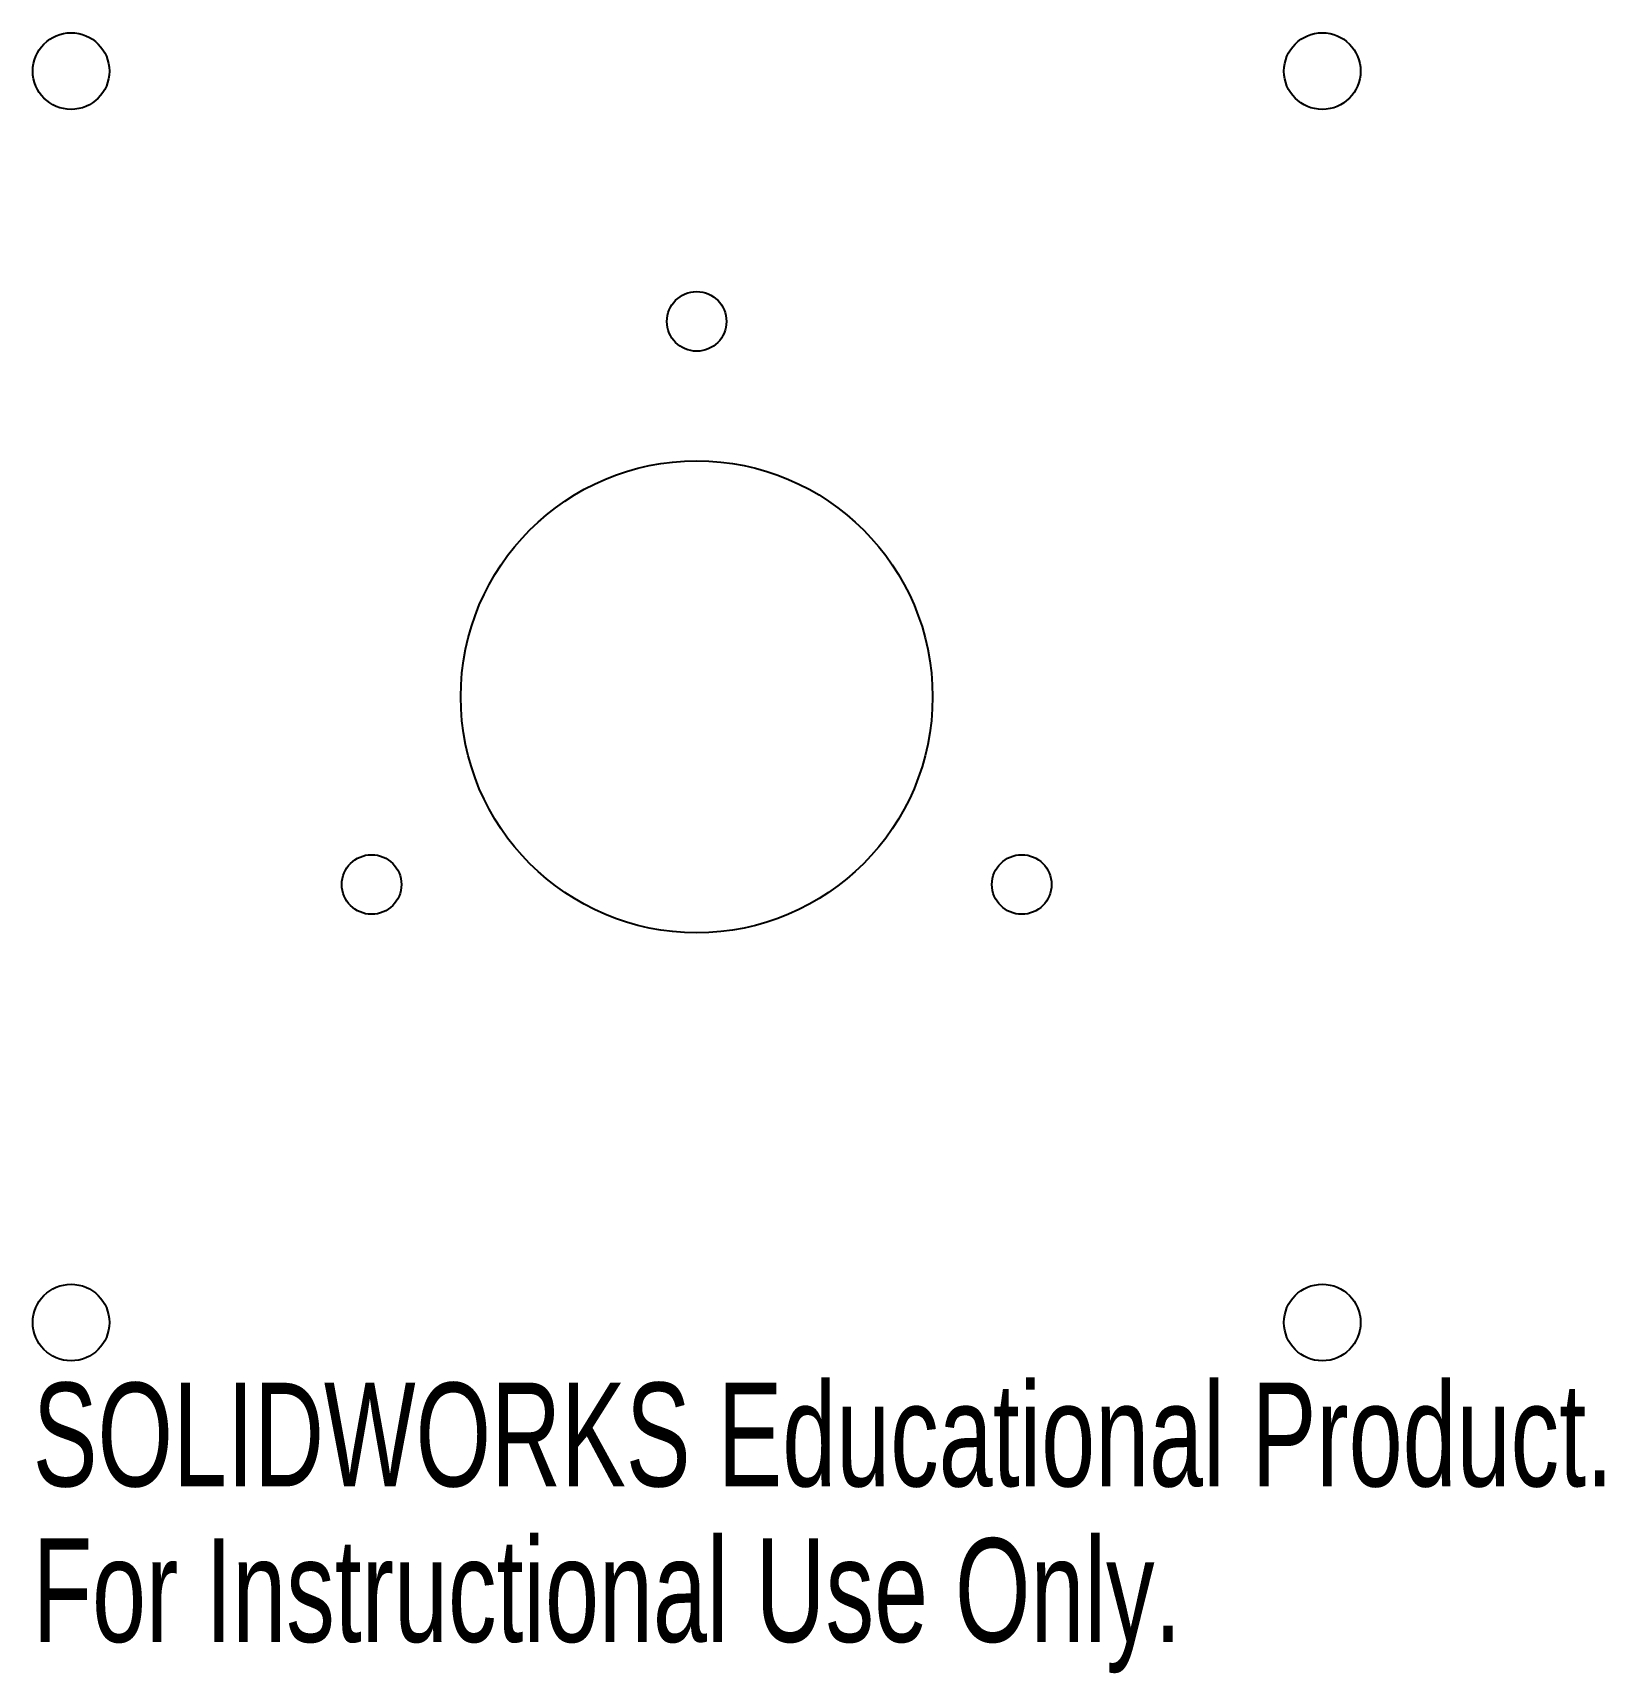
# Model space of a CAD drawing. Header units: inches. Extents: x -1.22 to 1.67, y -1.79 to 1.22.
import ezdxf

# ---------------------------------------------------------------- set-up
doc = ezdxf.new("R2010")
doc.units = ezdxf.units.IN
doc.header["$MEASUREMENT"] = 0
doc.styles.add('SLDTEXTSTYLE0', font='TXT', dxfattribs={"width": 0.7})

msp = doc.modelspace()

# ---------------------------------------------------------------- linework, layer by layer
at = {"color": 7, "linetype": 'Continuous', "lineweight": 25}
for centre, radius in [((-1.1484, 1.1484), 0.0703), ((1.1484, 1.1484), 0.0703), ((0, 0.689), 0.0547), ((0, 0), 0.4331), ((-0.5967, -0.3445), 0.0547), ((0.5967, -0.3445), 0.0547), ((-1.1484, -1.1484), 0.0703), ((1.1484, -1.1484), 0.0703)]:
    msp.add_circle(centre, radius, dxfattribs=at)

# ---------------------------------------------------------------- texts
at = {"color": 7, "linetype": 'Continuous', "char_height": 0.1903, "attachment_point": 1, "style": 'SLDTEXTSTYLE0'}
for s, insert in [('SOLIDWORKS Educational Product.', (-1.2187, -1.2588)), ('For Instructional Use Only.', (-1.2187, -1.5443))]:
    msp.add_mtext(s, dxfattribs=dict(at, insert=insert))

doc.saveas('drawing.dxf')
